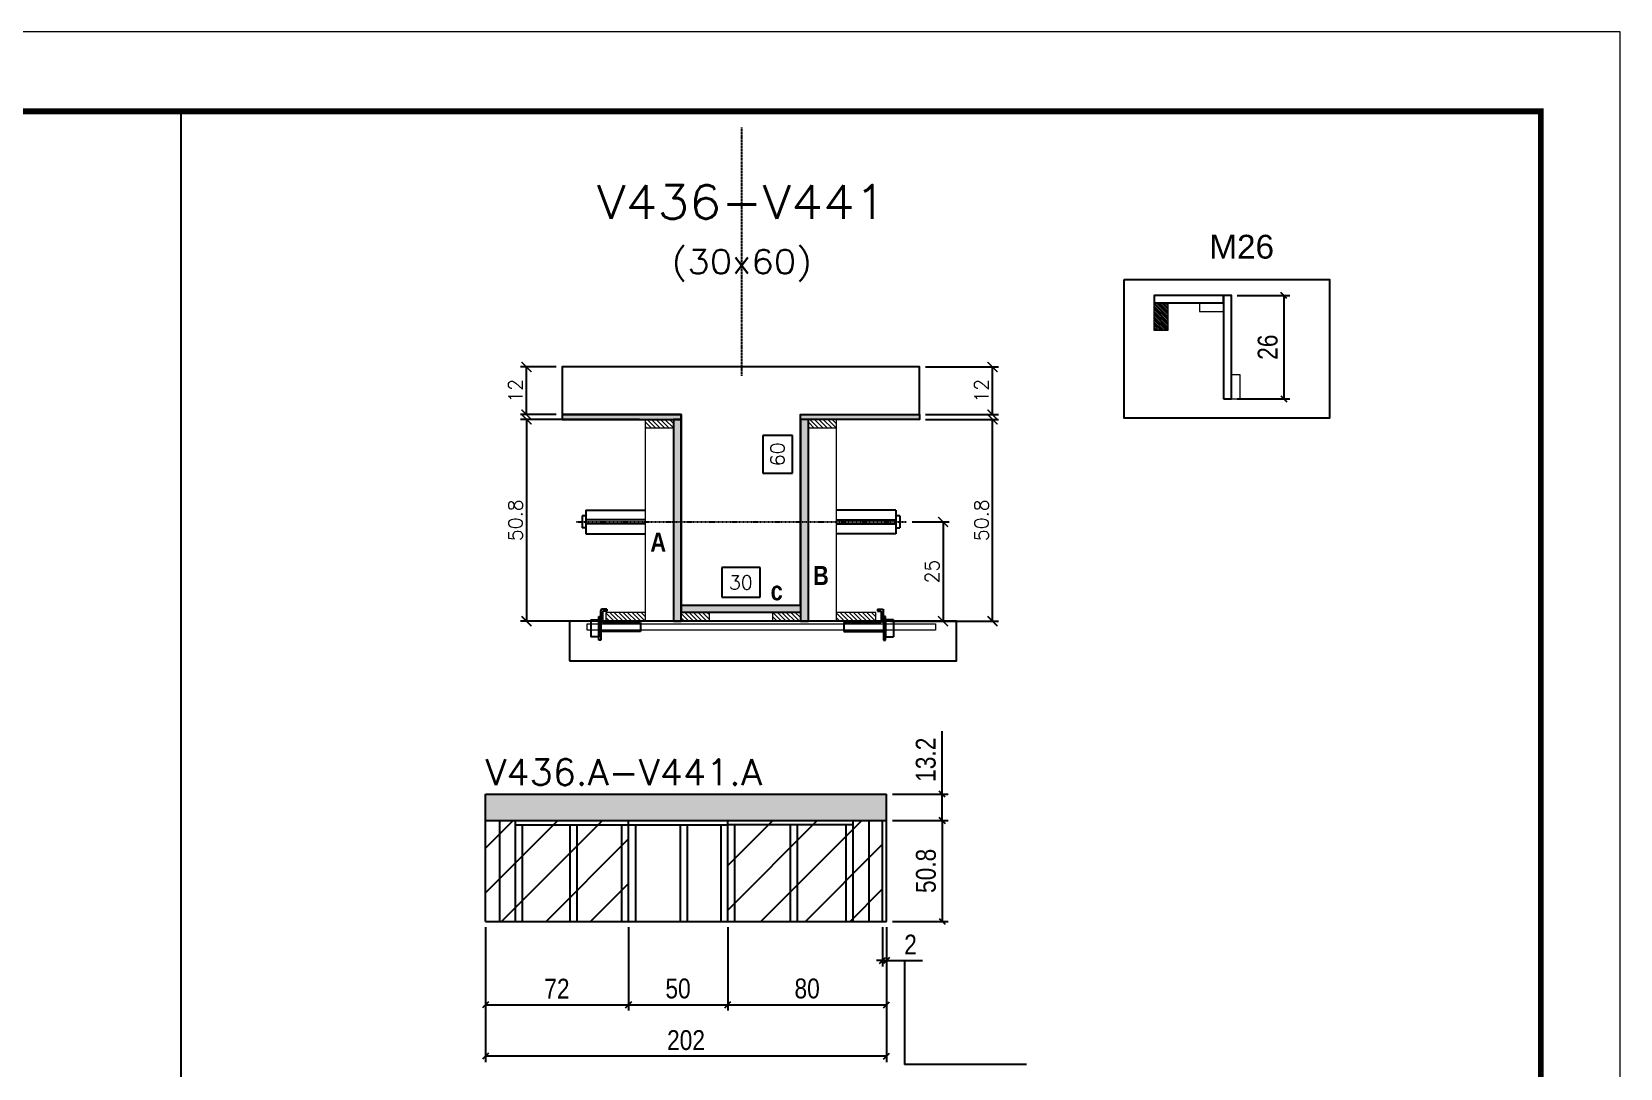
# Model space of a CAD drawing. Extents: x 137137 to 143418, y 10464 to 34486.
# Drawn here: x 137822 to 138622, y 19032 to 19554 of the extents above; entities that cross this region are included whole.
import ezdxf
from ezdxf.enums import TextEntityAlignment as Align

# ---------------------------------------------------------------- set-up
doc = ezdxf.new("R2010")
doc.units = 0
doc.linetypes.add('DASHED', pattern=[0.75, 0.5, -0.25])
doc.linetypes.add('HIDDEN', pattern=[0.375, 0.25, -0.125])
for name, color, linetype in [('5', 5, 'Continuous'), ('barrote', 251, 'Continuous'), ('COTA', 241, 'Continuous'), ('Cota Seção (2x)', 4, 'Continuous'), ('detalhes', 4, 'Continuous'), ('NOMENCLATURA', 7, 'Continuous'), ('Painéis', 200, 'Continuous'), ('presilha', 1, 'Continuous'), ('Reaproveitamento', 251, 'Continuous'), ('SARR_2.2x7', 40, 'Continuous'), ('SARR_3.5x7', 81, 'Continuous'), ('TENSOR', 3, 'Continuous'), ('Texto de Titulo', 7, 'Continuous'), ('Texto Qtd Sarr', 242, 'Continuous')]:
    doc.layers.add(name, color=color, linetype=linetype)
for name, color, linetype, lineweight in [('CONCRETO', 251, 'Continuous', 25), ('Folhas', 255, 'Continuous', 9), ('Hachura', 251, 'Continuous', 9), ('Madeira', 126, 'Continuous', 18), ('Sarr 2.2x7', 40, 'Continuous', 9), ('SARRAFO DE PRESSAO', 251, 'DASHED', 9), ('SCO-___-LAJ', 2, 'Continuous', 0), ('Texto Seção', 7, 'Continuous', 15)]:
    doc.layers.add(name, color=color, linetype=linetype, lineweight=lineweight)
doc.styles.add('COTA TECNICA', font='techl___.ttf', dxfattribs={"height": 10})
doc.styles.add('REGUA-120', font='ROMANS.shx', dxfattribs={"height": 15})
doc.styles.add('Romans', font='romans.shx')
doc.styles.get("Standard").update_dxf_attribs({"font": 'arial.ttf'})
doc.styles.add('TECNICA', font='techb___.ttf', dxfattribs={"height": 10})
doc.dimstyles.new('Cota Seção (2x)', dxfattribs={"dimtxt": 7, "dimasz": 5, "dimexe": 3, "dimexo": 3, "dimgap": 2, "dimtad": 3, "dimdec": 1, "dimlfac": 0.5, "dimzin": 12, "dimdsep": 46, "dimtxsty": 'Romans', "dimblk": 'ARCHTICK', "dimcen": 0, "dimclrd": 4, "dimclre": 4, "dimclrt": 1, "dimadec": 1, "dimazin": 3, "dimtfac": 1, "dimtdec": 1, "dimtmove": 0, "dimatfit": 3, "dimldrblk": 'OBLIQUE', "dimfxl": 1, "dimtolj": 1, "dimtzin": 12, "dimarcsym": 0})
doc.dimstyles.new('Cota Seção interna', dxfattribs={"dimtxt": 7, "dimasz": 6, "dimexe": 0.18, "dimexo": 2, "dimgap": -4, "dimtad": 3, "dimdec": 1, "dimlfac": 0.5, "dimzin": 12, "dimdsep": 46, "dimtxsty": 'Romans', "dimblk": 'ARCHTICK', "dimcen": 0.09, "dimse1": 1, "dimse2": 1, "dimsd1": 1, "dimsd2": 1, "dimclrd": 180, "dimclre": 5, "dimclrt": 1, "dimadec": 0, "dimazin": 3, "dimtfac": 1, "dimtdec": 1, "dimtofl": 0, "dimtmove": 0, "dimatfit": 3, "dimldrblk": 'ARCHTICK', "dimfxl": 1, "dimtolj": 1, "dimtzin": 0, "dimarcsym": 0})
doc.dimstyles.new('PAINEL', dxfattribs={"dimtxt": 10, "dimasz": 3, "dimexe": 3, "dimexo": 3, "dimgap": 3, "dimtad": 1, "dimdec": 1, "dimzin": 12, "dimdsep": 46, "dimtxsty": 'COTA TECNICA', "dimblk1": 'OBLIQUE', "dimblk2": 'OBLIQUE', "dimsah": 1, "dimcen": 0.9, "dimclrd": 4, "dimclre": 4, "dimclrt": 240, "dimadec": 1, "dimazin": 3, "dimtfac": 1, "dimtdec": 1, "dimtmove": 0, "dimatfit": 3, "dimfxl": 1, "dimtolj": 1, "dimtzin": 12, "dimarcsym": 0})

# ---------------------------------------------------------------- blocks, each defined once
blk = doc.blocks.new('9999999999')
at = {"layer": 'Folhas'}
blk.add_lwpolyline([(98138.98, 34190.21), (99623.98, 34190.21), (99623.98, 35240.21), (98138.98, 35240.21)], close=True, dxfattribs=at)
at = {"layer": 'Folhas', "color": 30, "const_width": 3}
blk.add_lwpolyline([(98213.98, 34230.21), (99583.98, 34230.21), (99583.98, 35200.21), (98213.98, 35200.21)], close=True, dxfattribs=at)
blk = doc.blocks.new('_ArchTick')
at = {"color": 0, "linetype": 'ByBlock', "const_width": 0.15}
blk.add_lwpolyline([(-0.5, -0.5), (0.5, 0.5)], dxfattribs=at)
blk = doc.blocks.new('*D1629')
at = {"layer": 'COTA', "color": 4, "lineweight": -2, "transparency": 16777216}
for p, q in [((138272.38, 19359.1), (138309.1, 19359.1)), ((138306.1, 19257.5), (138306.1, 19359.1)), ((138254.78, 19257.5), (138309.1, 19257.5))]:
    blk.add_line(p, q, dxfattribs=at)
at = {"layer": 'Defpoints', "color": 0, "transparency": 16777216}
for p in [(138269.38, 19359.1), (138306.1, 19359.1), (138251.78, 19257.5)]:
    blk.add_point(p, dxfattribs=at)
at = {"layer": 'COTA', "color": 4, "lineweight": -2, "transparency": 16777216, "xscale": 5, "yscale": 5, "zscale": 5}
for p, rotation in [((138306.1, 19359.1), 90), ((138306.1, 19257.5), 270)]:
    blk.add_blockref('_ArchTick', p, dxfattribs=dict(at, rotation=rotation))
at = {"layer": 'COTA', "color": 1, "transparency": 16777216, "insert": (138300.6, 19308.3), "char_height": 7, "attachment_point": 5, "rotation": 90, "style": 'Romans'}
blk.add_mtext('\\A1;50.8', dxfattribs=at)
blk = doc.blocks.new('_Oblique')
at = {"color": 0, "linetype": 'ByBlock', "lineweight": -2}
blk.add_line((-0.5, -0.5), (0.5, 0.5), dxfattribs=at)
blk = doc.blocks.new('*D1630')
at = {"layer": 'COTA', "color": 4, "lineweight": -2, "transparency": 16777216}
for p, q in [((138272.38, 19385.5), (138309.1, 19385.5)), ((138306.1, 19361.5), (138306.1, 19385.5)), ((138272.38, 19361.5), (138309.1, 19361.5))]:
    blk.add_line(p, q, dxfattribs=at)
at = {"layer": 'Defpoints', "color": 0, "transparency": 16777216}
for p in [(138269.38, 19385.5), (138306.1, 19385.5), (138269.38, 19361.5)]:
    blk.add_point(p, dxfattribs=at)
at = {"layer": 'COTA', "color": 4, "lineweight": -2, "transparency": 16777216, "xscale": 5, "yscale": 5, "zscale": 5}
for p, rotation in [((138306.1, 19385.5), 90), ((138306.1, 19361.5), 270)]:
    blk.add_blockref('_ArchTick', p, dxfattribs=dict(at, rotation=rotation))
at = {"layer": 'COTA', "color": 1, "transparency": 16777216, "insert": (138300.6, 19373.5), "char_height": 7, "attachment_point": 5, "rotation": 90, "style": 'Romans'}
blk.add_mtext('\\A1;12', dxfattribs=at)
blk = doc.blocks.new('*D1631')
at = {"layer": 'Cota Seção (2x)', "color": 180, "lineweight": -2, "transparency": 16777216}
for p, q in [((138205.38, 19351), (138190.38, 19351)), ((138190.38, 19351), (138190.38, 19332)), ((138205.38, 19332), (138205.38, 19351)), ((138190.38, 19332), (138205.38, 19332))]:
    blk.add_line(p, q, dxfattribs=at)
at = {"layer": 'Defpoints', "color": 0, "transparency": 16777216}
for p in [(138209.38, 19385.5), (138209.38, 19385.5), (138209.38, 19265.5)]:
    blk.add_point(p, dxfattribs=at)
at = {"layer": 'Cota Seção (2x)', "color": 1, "transparency": 16777216, "insert": (138197.88, 19341.5), "char_height": 7, "attachment_point": 5, "rotation": 90, "style": 'Romans'}
blk.add_mtext('\\A1;60', dxfattribs=at)
blk = doc.blocks.new('PRESILHA METÁLICA 1')
at = {"layer": 'presilha'}
for p, q in [((0, 13), (6, 13)), ((0, 13), (0, 0)), ((6, 15.5), (7.5, 15.5)), ((6, -2.5), (6, 15.5)), ((6, 13), (6, 0)), ((7.5, 10.6), (7.5, 19.9)), ((7.5, 15.5), (7.5, -2.5)), ((12, 21), (8.6, 21)), ((9, 11.6), (9, 18.9)), ((12, 19.5), (9.6, 19.5)), ((12, 21), (12, 19.5)), ((6, 0), (0, 0)), ((37.5, 4.1), (7.5, 4.1)), ((37.5, 11), (9.6, 11)), ((37.5, 11), (37.5, 4.1)), ((7.5, -2.5), (6, -2.5))]:
    blk.add_line(p, q, dxfattribs=at)
for centre, radius, start, end in [((8.6, 19.9), 1.14, 90, 180), ((9.6, 18.9), 0.57, 90, 180), ((9.6, 11.6), 0.57, 180, 270)]:
    blk.add_arc(centre, radius, start, end, dxfattribs=at)
blk = doc.blocks.new('*D1632')
at = {"layer": 'Cota Seção (2x)', "color": 180, "lineweight": -2, "transparency": 16777216}
for p, q in [((138189.05, 19284.5), (138169.72, 19284.5)), ((138169.72, 19284.5), (138169.72, 19269.5)), ((138189.05, 19269.5), (138189.05, 19284.5)), ((138169.72, 19269.5), (138189.05, 19269.5))]:
    blk.add_line(p, q, dxfattribs=at)
at = {"layer": 'Defpoints', "color": 0, "transparency": 16777216}
for p in [(138209.38, 19265.5), (138149.39, 19257.5), (138209.38, 19257.5)]:
    blk.add_point(p, dxfattribs=at)
at = {"layer": 'Cota Seção (2x)', "color": 1, "transparency": 16777216, "insert": (138179.38, 19277), "char_height": 7, "attachment_point": 5, "style": 'Romans'}
blk.add_mtext('\\A1;30', dxfattribs=at)
blk = doc.blocks.new('*D1633')
at = {"layer": 'COTA', "color": 4, "lineweight": -2, "transparency": 16777216}
for p, q in [((138128.38, 19359.1), (138068.41, 19359.1)), ((138071.41, 19359.1), (138071.41, 19257.5)), ((138128.38, 19257.5), (138068.41, 19257.5))]:
    blk.add_line(p, q, dxfattribs=at)
at = {"layer": 'Defpoints', "color": 0, "transparency": 16777216}
for p in [(138131.38, 19359.1), (138071.41, 19257.5), (138131.38, 19257.5)]:
    blk.add_point(p, dxfattribs=at)
at = {"layer": 'COTA', "color": 4, "lineweight": -2, "transparency": 16777216, "xscale": 5, "yscale": 5, "zscale": 5}
for p, rotation in [((138071.41, 19359.1), 90), ((138071.41, 19257.5), 270)]:
    blk.add_blockref('_ArchTick', p, dxfattribs=dict(at, rotation=rotation))
at = {"layer": 'COTA', "color": 1, "transparency": 16777216, "insert": (138065.91, 19308.3), "char_height": 7, "attachment_point": 5, "rotation": 90, "style": 'Romans'}
blk.add_mtext('\\A1;50.8', dxfattribs=at)
blk = doc.blocks.new('*D1634')
at = {"layer": 'COTA', "color": 4, "lineweight": -2, "transparency": 16777216}
for p, q in [((138265.69, 19307.47), (138284.24, 19307.47)), ((138281.24, 19307.47), (138281.24, 19257.5)), ((138265.69, 19257.5), (138284.24, 19257.5))]:
    blk.add_line(p, q, dxfattribs=at)
at = {"layer": 'Defpoints', "color": 0, "transparency": 16777216}
for p in [(138262.69, 19307.47), (138262.69, 19257.5), (138281.24, 19257.5)]:
    blk.add_point(p, dxfattribs=at)
at = {"layer": 'COTA', "color": 4, "lineweight": -2, "transparency": 16777216, "xscale": 5, "yscale": 5, "zscale": 5}
for p, rotation in [((138281.24, 19307.47), 90), ((138281.24, 19257.5), 270)]:
    blk.add_blockref('_ArchTick', p, dxfattribs=dict(at, rotation=rotation))
at = {"layer": 'COTA', "color": 1, "transparency": 16777216, "insert": (138275.74, 19282.49), "char_height": 7, "attachment_point": 5, "rotation": 90, "style": 'Romans'}
blk.add_mtext('\\A1;25', dxfattribs=at)
blk = doc.blocks.new('titulo1')
at = {"layer": 'Defpoints', "color": 252, "linetype": 'HIDDEN', "ltscale": 2}
blk.add_line((0, 0), (0, 125), dxfattribs=at)
at = {"layer": 'Defpoints', "style": 'Romans', "oblique": 15}
blk.add_attdef('FOLHA', text='', height=10, dxfattribs=at).set_placement((0, 15.58), align=Align.MIDDLE_CENTER)
at = {"layer": 'Texto Qtd Sarr', "color": 3, "style": 'Romans', "oblique": 15}
for tag, height, p in [('TITULO', 17, (0, 71.45)), ('SEÇÃO', 12, (0, 41.55))]:
    blk.add_attdef(tag, text='', height=height, dxfattribs=at).set_placement(p, align=Align.MIDDLE_CENTER)
blk = doc.blocks.new('*D1869')
at = {"layer": 'COTA', "color": 4, "lineweight": -2, "transparency": 16777216}
for p, q in [((138086.39, 19385.5), (138068.41, 19385.5)), ((138071.41, 19361.5), (138071.41, 19385.5)), ((138086.39, 19361.5), (138068.41, 19361.5))]:
    blk.add_line(p, q, dxfattribs=at)
at = {"layer": 'Defpoints', "color": 0, "transparency": 16777216}
for p in [(138071.41, 19385.5), (138089.39, 19385.5), (138089.39, 19361.5)]:
    blk.add_point(p, dxfattribs=at)
at = {"layer": 'COTA', "color": 4, "lineweight": -2, "transparency": 16777216, "xscale": 5, "yscale": 5, "zscale": 5}
for p, rotation in [((138071.41, 19385.5), 90), ((138071.41, 19361.5), 270)]:
    blk.add_blockref('_ArchTick', p, dxfattribs=dict(at, rotation=rotation))
at = {"layer": 'COTA', "color": 1, "transparency": 16777216, "insert": (138065.91, 19373.5), "char_height": 7, "attachment_point": 5, "rotation": 90, "style": 'Romans'}
blk.add_mtext('\\A1;12', dxfattribs=at)
blk = doc.blocks.new('*D1870')
at = {"layer": 'Defpoints', "color": 0, "linetype": 'ByBlock', "transparency": 16777216}
for p in [(138426.43, 19421.46), (138426.43, 19369.46), (138452.88, 19369.46)]:
    blk.add_point(p, dxfattribs=at)
at = {"layer": 'Sarr 2.2x7', "color": 4, "linetype": 'ByBlock', "lineweight": -2, "transparency": 16777216}
for p, q in [((138429.43, 19421.46), (138455.88, 19421.46)), ((138452.88, 19421.46), (138452.88, 19369.46)), ((138429.43, 19369.46), (138455.88, 19369.46))]:
    blk.add_line(p, q, dxfattribs=at)
at = {"layer": 'Sarr 2.2x7', "color": 4, "linetype": 'ByBlock', "lineweight": -2, "transparency": 16777216, "xscale": 3, "yscale": 3, "zscale": 3}
for p, rotation in [((138452.88, 19421.46), 90), ((138452.88, 19369.46), 270)]:
    blk.add_blockref('_Oblique', p, dxfattribs=dict(at, rotation=rotation))
at = {"layer": 'Sarr 2.2x7', "color": 240, "linetype": 'ByBlock', "transparency": 16777216, "insert": (138444.77, 19395.46), "char_height": 10, "attachment_point": 5, "rotation": 90, "style": 'COTA TECNICA'}
blk.add_mtext('\\A1;26', dxfattribs=at)
blk = doc.blocks.new('*D1871')
at = {"layer": 'COTA', "color": 4, "lineweight": -2, "ltscale": 25, "transparency": 16777216}
for p, q in [((138050.74, 19103.33), (138050.74, 19035.37)), ((138252.78, 19103.33), (138252.78, 19035.37)), ((138252.78, 19038.37), (138050.74, 19038.37))]:
    blk.add_line(p, q, dxfattribs=at)
at = {"layer": 'Defpoints', "color": 0, "ltscale": 25, "transparency": 16777216}
for p in [(138050.74, 19106.33), (138252.78, 19106.33), (138050.74, 19038.37)]:
    blk.add_point(p, dxfattribs=at)
at = {"layer": 'COTA', "color": 4, "lineweight": -2, "ltscale": 25, "transparency": 16777216, "xscale": 3, "yscale": 3, "zscale": 3, "rotation": 180}
blk.add_blockref('_Oblique', (138050.74, 19038.37), dxfattribs=at)
at = {"layer": 'COTA', "color": 4, "lineweight": -2, "ltscale": 25, "transparency": 16777216, "xscale": 3, "yscale": 3, "zscale": 3}
blk.add_blockref('_Oblique', (138252.78, 19038.37), dxfattribs=at)
at = {"layer": 'COTA', "color": 240, "ltscale": 25, "transparency": 16777216, "insert": (138151.76, 19046.47), "char_height": 10, "attachment_point": 5, "style": 'COTA TECNICA'}
blk.add_mtext('\\A1;202', dxfattribs=at)
blk = doc.blocks.new('*D1872')
at = {"layer": 'COTA', "color": 4, "lineweight": -2, "ltscale": 25, "transparency": 16777216}
for p, q in [((138050.74, 19103.33), (138050.74, 19061.36)), ((138122.74, 19103.33), (138122.74, 19061.36)), ((138050.74, 19064.36), (138122.74, 19064.36))]:
    blk.add_line(p, q, dxfattribs=at)
at = {"layer": 'Defpoints', "color": 0, "ltscale": 25, "transparency": 16777216}
for p in [(138050.74, 19106.33), (138122.74, 19106.33), (138122.74, 19064.36)]:
    blk.add_point(p, dxfattribs=at)
at = {"layer": 'COTA', "color": 4, "lineweight": -2, "ltscale": 25, "transparency": 16777216, "xscale": 3, "yscale": 3, "zscale": 3, "rotation": 180}
blk.add_blockref('_Oblique', (138050.74, 19064.36), dxfattribs=at)
at = {"layer": 'COTA', "color": 4, "lineweight": -2, "ltscale": 25, "transparency": 16777216, "xscale": 3, "yscale": 3, "zscale": 3}
blk.add_blockref('_Oblique', (138122.74, 19064.36), dxfattribs=at)
at = {"layer": 'COTA', "color": 240, "ltscale": 25, "transparency": 16777216, "insert": (138086.74, 19072.43), "char_height": 10, "attachment_point": 5, "style": 'COTA TECNICA'}
blk.add_mtext('\\A1;72', dxfattribs=at)
blk = doc.blocks.new('*D1635')
at = {"layer": 'COTA', "color": 4, "lineweight": -2, "ltscale": 25, "transparency": 16777216}
for p, q in [((138172.74, 19103.33), (138172.74, 19061.36)), ((138252.78, 19103.33), (138252.78, 19061.36)), ((138172.74, 19064.36), (138252.78, 19064.36))]:
    blk.add_line(p, q, dxfattribs=at)
at = {"layer": 'Defpoints', "color": 0, "ltscale": 25, "transparency": 16777216}
for p in [(138172.74, 19106.33), (138252.78, 19106.33), (138252.78, 19064.36)]:
    blk.add_point(p, dxfattribs=at)
at = {"layer": 'COTA', "color": 4, "lineweight": -2, "ltscale": 25, "transparency": 16777216, "xscale": 3, "yscale": 3, "zscale": 3, "rotation": 180}
blk.add_blockref('_Oblique', (138172.74, 19064.36), dxfattribs=at)
at = {"layer": 'COTA', "color": 4, "lineweight": -2, "ltscale": 25, "transparency": 16777216, "xscale": 3, "yscale": 3, "zscale": 3}
blk.add_blockref('_Oblique', (138252.78, 19064.36), dxfattribs=at)
at = {"layer": 'COTA', "color": 240, "ltscale": 25, "transparency": 16777216, "insert": (138212.76, 19072.48), "char_height": 10, "attachment_point": 5, "style": 'COTA TECNICA'}
blk.add_mtext('\\A1;80', dxfattribs=at)
blk = doc.blocks.new('*D1873')
at = {"layer": 'COTA', "color": 4, "lineweight": -2, "ltscale": 25, "transparency": 16777216}
for p, q in [((138255.78, 19157.13), (138283.77, 19157.13)), ((138280.77, 19157.13), (138280.77, 19106.33)), ((138255.78, 19106.33), (138283.77, 19106.33))]:
    blk.add_line(p, q, dxfattribs=at)
at = {"layer": 'Defpoints', "color": 0, "ltscale": 25, "transparency": 16777216}
for p in [(138252.78, 19157.13), (138252.78, 19106.33), (138280.77, 19106.33)]:
    blk.add_point(p, dxfattribs=at)
at = {"layer": 'COTA', "color": 4, "lineweight": -2, "ltscale": 25, "transparency": 16777216, "xscale": 3, "yscale": 3, "zscale": 3}
for p, rotation in [((138280.77, 19157.13), 90), ((138280.77, 19106.33), 270)]:
    blk.add_blockref('_Oblique', p, dxfattribs=dict(at, rotation=rotation))
at = {"layer": 'COTA', "color": 240, "ltscale": 25, "transparency": 16777216, "insert": (138272.64, 19131.73), "char_height": 10, "attachment_point": 5, "rotation": 90, "style": 'COTA TECNICA'}
blk.add_mtext('\\A1;50.8', dxfattribs=at)
blk = doc.blocks.new('*D1874')
at = {"layer": 'COTA', "color": 4, "lineweight": -2, "ltscale": 25, "transparency": 16777216}
for p, q in [((138280.77, 19170.33), (138280.77, 19202.06)), ((138255.78, 19170.33), (138283.77, 19170.33)), ((138280.77, 19157.13), (138280.77, 19170.33)), ((138255.78, 19157.13), (138283.77, 19157.13))]:
    blk.add_line(p, q, dxfattribs=at)
at = {"layer": 'Defpoints', "color": 0, "ltscale": 25, "transparency": 16777216}
for p in [(138252.78, 19170.33), (138280.77, 19170.33), (138252.78, 19157.13)]:
    blk.add_point(p, dxfattribs=at)
at = {"layer": 'COTA', "color": 4, "lineweight": -2, "ltscale": 25, "transparency": 16777216, "xscale": 3, "yscale": 3, "zscale": 3}
for p, rotation in [((138280.77, 19170.33), 90), ((138280.77, 19157.13), 270)]:
    blk.add_blockref('_Oblique', p, dxfattribs=dict(at, rotation=rotation))
at = {"layer": 'COTA', "color": 240, "ltscale": 25, "transparency": 16777216, "insert": (138272.55, 19187.7), "char_height": 10, "attachment_point": 5, "rotation": 90, "style": 'COTA TECNICA'}
blk.add_mtext('\\A1;13.2', dxfattribs=at)
blk = doc.blocks.new('*D1875')
at = {"layer": 'COTA', "color": 4, "lineweight": -2, "ltscale": 25, "transparency": 16777216}
for p, q in [((138250.78, 19103.33), (138250.78, 19083.64)), ((138252.78, 19103.33), (138252.78, 19083.64)), ((138250.78, 19086.64), (138247.78, 19086.64)), ((138250.78, 19086.64), (138252.78, 19086.64)), ((138252.78, 19086.64), (138270.89, 19086.64))]:
    blk.add_line(p, q, dxfattribs=at)
at = {"layer": 'Defpoints', "color": 0, "ltscale": 25, "transparency": 16777216}
for p in [(138250.78, 19106.33), (138252.78, 19106.33), (138252.78, 19086.64)]:
    blk.add_point(p, dxfattribs=at)
at = {"layer": 'COTA', "color": 4, "lineweight": -2, "ltscale": 25, "transparency": 16777216, "xscale": 3, "yscale": 3, "zscale": 3}
blk.add_blockref('_Oblique', (138250.78, 19086.64), dxfattribs=at)
at = {"layer": 'COTA', "color": 4, "lineweight": -2, "ltscale": 25, "transparency": 16777216, "xscale": 3, "yscale": 3, "zscale": 3, "rotation": 180}
blk.add_blockref('_Oblique', (138252.78, 19086.64), dxfattribs=at)
at = {"layer": 'COTA', "color": 240, "ltscale": 25, "transparency": 16777216, "insert": (138264.83, 19094.64), "char_height": 10, "attachment_point": 5, "style": 'COTA TECNICA'}
blk.add_mtext('\\A1;2', dxfattribs=at)
blk = doc.blocks.new('*D1897')
at = {"layer": 'COTA', "color": 4, "lineweight": -2, "ltscale": 25, "transparency": 16777216}
for p, q in [((138122.74, 19103.33), (138122.74, 19061.36)), ((138172.74, 19103.33), (138172.74, 19061.36)), ((138122.74, 19064.36), (138172.74, 19064.36))]:
    blk.add_line(p, q, dxfattribs=at)
at = {"layer": 'Defpoints', "color": 0, "ltscale": 25, "transparency": 16777216}
for p in [(138122.74, 19106.33), (138172.74, 19106.33), (138172.74, 19064.36)]:
    blk.add_point(p, dxfattribs=at)
at = {"layer": 'COTA', "color": 4, "lineweight": -2, "ltscale": 25, "transparency": 16777216, "xscale": 3, "yscale": 3, "zscale": 3, "rotation": 180}
blk.add_blockref('_Oblique', (138122.74, 19064.36), dxfattribs=at)
at = {"layer": 'COTA', "color": 4, "lineweight": -2, "ltscale": 25, "transparency": 16777216, "xscale": 3, "yscale": 3, "zscale": 3}
blk.add_blockref('_Oblique', (138172.74, 19064.36), dxfattribs=at)
at = {"layer": 'COTA', "color": 240, "ltscale": 25, "transparency": 16777216, "insert": (138147.74, 19072.47), "char_height": 10, "attachment_point": 5, "style": 'COTA TECNICA'}
blk.add_mtext('\\A1;50', dxfattribs=at)

msp = doc.modelspace()

# ---------------------------------------------------------------- hatches: boundary and pattern name
at = {"layer": 'COTA', "linetype": 'ByBlock'}
h = msp.add_hatch(dxfattribs=at)
h.set_pattern_fill('AR-CONC', color=256, scale=0.03)
h.set_pattern_definition([(50, (-1320.7545, -14022.2937), (5.46554007, -0.47817257), [0.5715, -6.2865]), (355, (-1320.7545, -14022.294), (-1.05730264, 5.73170536), [0.4572, -5.02921753]), (100.4514447, (-1320.299, -14022.3336), (4.40823741, 5.25353256), [0.48570026, -5.34270734]), (46.1842, (-1320.7545, -14020.77), (8.13237123, -1.26126984), [0.85725, -9.42975]), (96.6355576, (-1320.077, -14020.875), (7.122124, 7.42278374), [0.7285507, -8.01406824]), (351.184151, (-1320.7545, -14020.77), (7.122124, 7.42278374), [0.685799, -7.54379196]), (21, (-1319.9925, -14021.1507), (4.54843174, -3.06795595), [0.5715, -6.2865]), (326, (-1319.9925, -14021.151), (1.85406085, 5.52563898), [0.4572, -5.0292]), (71.451445, (-1319.6135, -14021.4064), (6.40249258, 2.45768307), [0.48570026, -5.34269813]), (37.5, (-1320.7545, -14022.2937), (0.092658098, 2.536651166), [0, -4.96824, 0, -5.1054, 0, -5.04825]), (7.5, (-1320.7545, -14022.2937), (2.004589875, 3.005417245), [0, -2.91084, 0, -4.85394, 0, -1.92405]), (327.5, (-1322.4538, -14022.2937), (4.067717855, -0.17186232), [0, -1.905, 0, -5.9436, 0, -7.8867]), (317.5, (-1323.2158, -14022.2937), (4.44387544, 0.76279473), [0, -2.4765, 0, -3.94716, 0, -5.6007])])
h.paths.add_polyline_path([(138252.78, 19157.13), (138252.78, 19170.33), (138050.74, 19170.33), (138050.74, 19157.13)])
at = {"layer": 'Hachura'}
h = msp.add_hatch(color=256, dxfattribs=at)
h.dxf.hatch_style = 1
h.paths.add_polyline_path([(138149.39, 19359.1), (138149.39, 19361.5), (138089.39, 19361.5), (138089.39, 19359.1)])
h = msp.add_hatch(color=256, dxfattribs=at)
h.dxf.hatch_style = 1
h.paths.add_polyline_path([(138209.38, 19359.1), (138209.38, 19361.5), (138269.38, 19361.5), (138269.38, 19359.1)])
h = msp.add_hatch(dxfattribs=at)
h.set_pattern_fill('ANSI31', color=256, scale=0.5, angle=270, style=0)
h.set_pattern_definition([(315, (161037.2032, 11051.4572), (1.12253202, 1.12253202), [])])
h.paths.add_polyline_path([(138131.38, 19354.7), (138131.38, 19359.1), (138145.38, 19359.1), (138145.38, 19354.7)])
h = msp.add_hatch(color=256, dxfattribs=at)
h.dxf.hatch_style = 1
h.paths.add_polyline_path([(138149.38, 19359.1), (138145.38, 19359.1), (138145.38, 19257.5), (138149.38, 19257.5)])
h = msp.add_hatch(color=256, dxfattribs=at)
h.dxf.hatch_style = 1
h.paths.add_polyline_path([(138213.38, 19359.1), (138209.38, 19359.1), (138209.38, 19257.5), (138213.38, 19257.5)])
h = msp.add_hatch(dxfattribs=at)
h.set_pattern_fill('ANSI31', color=256, scale=0.5, angle=270, style=0)
h.set_pattern_definition([(315, (161119.2032, 11051.4572), (1.12253202, 1.12253202), [])])
h.paths.add_polyline_path([(138213.38, 19354.7), (138213.38, 19359.1), (138227.38, 19359.1), (138227.38, 19354.7)])
h = msp.add_hatch(color=256, dxfattribs=at)
h.dxf.hatch_style = 1
h.paths.add_polyline_path([(138149.39, 19261.9), (138149.39, 19265.5), (138209.38, 19265.5), (138209.38, 19261.9)])
h = msp.add_hatch(dxfattribs=at)
h.set_pattern_fill('ANSI31', color=256, scale=0.5, angle=270, style=0)
h.set_pattern_definition([(315, (161003.2032, 11027.8572), (1.12253202, 1.12253202), [])])
h.paths.add_polyline_path([(138131.38, 19257.5), (138131.38, 19261.9), (138111.38, 19261.9), (138111.38, 19257.5)])
h = msp.add_hatch(dxfattribs=at)
h.set_pattern_fill('ANSI31', color=256, scale=0.5, angle=270, style=0)
h.set_pattern_definition([(315, (161106.0053, 11027.8572), (1.12253202, 1.12253202), [])])
h.paths.add_polyline_path([(138149.39, 19257.5), (138149.39, 19261.9), (138163.39, 19261.9), (138163.39, 19257.5)])
h = msp.add_hatch(dxfattribs=at)
h.set_pattern_fill('ANSI31', color=256, scale=0.5, angle=270, style=0)
h.set_pattern_definition([(315, (161128.0032, 11027.8572), (1.12253202, 1.12253202), [])])
h.paths.add_polyline_path([(138209.38, 19257.5), (138209.38, 19261.9), (138195.38, 19261.9), (138195.38, 19257.5)])
h = msp.add_hatch(dxfattribs=at)
h.set_pattern_fill('ANSI31', color=256, scale=0.5, angle=270, style=0)
h.set_pattern_definition([(315, (161119.2032, 11027.8572), (1.12253202, 1.12253202), [])])
h.paths.add_polyline_path([(138247.38, 19257.5), (138247.38, 19261.9), (138227.38, 19261.9), (138227.38, 19257.5)])
at = {"layer": 'Madeira'}
h = msp.add_hatch(dxfattribs=at)
h.set_pattern_fill('ANSI31', color=256, scale=0.2, angle=270, style=0)
h.set_pattern_definition([(315, (155023.4105, 6069.7238), (0.449012806, 0.449012806), [])])
h.paths.add_polyline_path([(138387.47, 19403.85), (138394.47, 19403.85), (138394.47, 19417.85), (138387.47, 19417.85)])
at = {"layer": 'Reaproveitamento', "ltscale": 25}
h = msp.add_hatch(dxfattribs=at)
h.set_pattern_fill('ANSI31', color=256, scale=5)
h.set_pattern_definition([(45, (-1585, -4e-12), (-11.2253202, 11.2253202), [])])
h.paths.add_polyline_path([(138050.74, 19157.13), (138050.74, 19106.33), (138122.74, 19106.33), (138122.74, 19157.13)])
h = msp.add_hatch(dxfattribs=at)
h.set_pattern_fill('ANSI31', color=256, scale=5)
h.set_pattern_definition([(45, (-1589, -4e-12), (-11.2253202, 11.2253202), [])])
h.paths.add_polyline_path([(138250.78, 19106.33), (138250.78, 19157.13), (138172.74, 19157.13), (138172.74, 19106.33)])

# ---------------------------------------------------------------- linework, layer by layer
at = {"ltscale": 3}
for p, q in [((138101.38, 19313.47), (138101.38, 19301.47)), ((138101.38, 19313.47), (138131.38, 19313.47)), ((138257.38, 19313.47), (138227.38, 19313.47)), ((138257.38, 19313.47), (138257.38, 19301.47)), ((138099.38, 19310.47), (138099.38, 19304.47)), ((138101.38, 19310.47), (138099.38, 19310.47)), ((138131.38, 19308.47), (138101.38, 19308.47)), ((138131.38, 19306.47), (138101.38, 19306.47)), ((138227.38, 19308.47), (138257.38, 19308.47)), ((138227.38, 19306.47), (138257.38, 19306.47)), ((138259.38, 19310.47), (138257.38, 19310.47)), ((138259.38, 19310.47), (138259.38, 19304.47)), ((138101.38, 19304.47), (138099.38, 19304.47)), ((138101.38, 19301.47), (138131.38, 19301.47)), ((138257.38, 19301.47), (138227.38, 19301.47)), ((138257.38, 19304.47), (138259.38, 19304.47))]:
    msp.add_line(p, q, dxfattribs=at)
at = {"linetype": 'ByBlock'}
msp.add_lwpolyline([(138372.48, 19429.61), (138475.92, 19429.61), (138475.92, 19359.79), (138372.48, 19359.79)], close=True, dxfattribs=at)
at = {"layer": 'barrote'}
msp.add_lwpolyline([(138093.02, 19237.5), (138287.99, 19237.5), (138287.99, 19257.5), (138093.02, 19257.5)], close=True, dxfattribs=at)
at = {"layer": 'CONCRETO'}
msp.add_lwpolyline([(138149.38, 19361.5), (138149.38, 19261.9), (138149.39, 19261.9), (138149.39, 19265.5), (138209.38, 19265.5), (138209.38, 19361.5), (138269.38, 19361.5), (138269.38, 19385.5), (138209.38, 19385.5), (138209.38, 19385.5), (138149.38, 19385.5), (138089.39, 19385.5), (138089.39, 19361.5)], close=True, dxfattribs=at)
at = {"layer": 'COTA', "linetype": 'ByBlock'}
for p, q in [((137897.29, 19514.3), (137897.29, 18743.54)), ((138050.74, 19170.33), (138252.78, 19170.33)), ((138050.74, 19157.13), (138050.74, 19170.33)), ((138252.78, 19157.13), (138252.78, 19170.33))]:
    msp.add_line(p, q, dxfattribs=at)
at = {"layer": 'Madeira'}
for points in [[(138387.47, 19417.85), (138394.47, 19417.85), (138394.47, 19403.85), (138387.47, 19403.85)], [(138131.38, 19354.7), (138131.38, 19359.1), (138145.38, 19359.1), (138145.38, 19354.7)], [(138131.38, 19359.1), (138145.38, 19359.1), (138145.38, 19257.5), (138131.38, 19257.5)], [(138213.38, 19354.7), (138213.38, 19359.1), (138227.38, 19359.1), (138227.38, 19354.7)], [(138213.38, 19359.1), (138227.38, 19359.1), (138227.38, 19257.5), (138213.38, 19257.5)], [(138131.38, 19257.5), (138131.38, 19261.9), (138111.38, 19261.9), (138111.38, 19257.5)], [(138149.39, 19257.5), (138149.39, 19261.9), (138163.39, 19261.9), (138163.39, 19257.5)], [(138209.38, 19257.5), (138209.38, 19261.9), (138195.38, 19261.9), (138195.38, 19257.5)], [(138247.38, 19257.5), (138247.38, 19261.9), (138227.38, 19261.9), (138227.38, 19257.5)]]:
    msp.add_lwpolyline(points, close=True, dxfattribs=at)
at = {"layer": 'NOMENCLATURA', "linetype": 'Continuous'}
for p in [(138261.83, 19086.64), (138323.32, 19034.24)]:
    msp.add_line(p, (138261.83, 19034.24), dxfattribs=at)
at = {"layer": 'Painéis'}
for p, q in [((138050.74, 19157.13), (138252.78, 19157.13)), ((138050.74, 19106.33), (138252.78, 19106.33))]:
    msp.add_line(p, q, dxfattribs=at)
at = {"layer": 'Painéis', "ltscale": 25}
for p, q in [((138050.74, 19106.33), (138050.74, 19157.13)), ((138122.74, 19106.33), (138122.74, 19157.13)), ((138172.74, 19106.33), (138172.74, 19157.13)), ((138250.78, 19106.33), (138250.78, 19157.13)), ((138252.78, 19106.33), (138252.78, 19157.13))]:
    msp.add_line(p, q, dxfattribs=at)
at = {"layer": 'Painéis', "linetype": 'ByBlock'}
msp.add_lwpolyline([(138422.43, 19421.46), (138387.49, 19421.46), (138387.49, 19417.86), (138422.43, 19417.86), (138422.43, 19421.46)], dxfattribs=at)
at = {"layer": 'Painéis'}
for points in [[(138422.43, 19369.46), (138426.43, 19369.46), (138426.43, 19421.46), (138422.43, 19421.46)], [(138149.39, 19359.1), (138149.39, 19361.5), (138089.39, 19361.5), (138089.39, 19359.1)], [(138209.38, 19359.1), (138209.38, 19361.5), (138269.38, 19361.5), (138269.38, 19359.1)], [(138149.38, 19359.1), (138145.38, 19359.1), (138145.38, 19257.5), (138149.38, 19257.5)], [(138213.38, 19359.1), (138209.38, 19359.1), (138209.38, 19257.5), (138213.38, 19257.5)], [(138149.39, 19261.9), (138149.39, 19265.5), (138209.38, 19265.5), (138209.38, 19261.9)]]:
    msp.add_lwpolyline(points, close=True, dxfattribs=at)
at = {"layer": 'Sarr 2.2x7', "linetype": 'ByBlock'}
for points in [[(138422.43, 19417.86), (138410.43, 19417.86), (138410.43, 19413.46), (138422.43, 19413.46), (138422.43, 19417.86)], [(138430.83, 19369.46), (138430.83, 19381.46), (138426.43, 19381.46), (138426.43, 19369.46), (138430.83, 19369.46)]]:
    msp.add_lwpolyline(points, dxfattribs=at)
at = {"layer": 'SARR_2.2x7', "linetype": 'Continuous'}
for p, q in [((138057.74, 19157.13), (138057.74, 19106.33)), ((138065.74, 19154.93), (138122.74, 19154.93)), ((138122.74, 19154.93), (138172.74, 19154.93)), ((138235.78, 19154.93), (138172.74, 19154.93)), ((138243.78, 19157.13), (138243.78, 19106.33))]:
    msp.add_line(p, q, dxfattribs=at)
at = {"layer": 'SARR_3.5x7'}
for p, q in [((138065.74, 19157.13), (138065.74, 19106.33)), ((138069.24, 19154.93), (138069.24, 19106.33)), ((138093.32, 19154.93), (138093.32, 19106.33)), ((138096.82, 19154.93), (138096.82, 19106.33)), ((138119.24, 19154.93), (138119.24, 19106.33)), ((138126.24, 19154.93), (138126.24, 19106.33)), ((138148.82, 19154.93), (138148.82, 19106.33)), ((138152.32, 19154.93), (138152.32, 19106.33)), ((138169.24, 19154.93), (138169.24, 19106.33)), ((138176.24, 19154.93), (138176.24, 19106.33)), ((138204.26, 19154.93), (138204.26, 19106.33)), ((138207.76, 19154.93), (138207.76, 19106.33)), ((138232.28, 19154.93), (138232.28, 19106.33)), ((138235.78, 19157.13), (138235.78, 19106.33))]:
    msp.add_line(p, q, dxfattribs=at)
at = {"layer": 'SCO-___-LAJ', "color": 1}
msp.add_lwpolyline([(138102.02, 19256.17), (138277.33, 19256.17), (138277.33, 19252.97), (138102.02, 19252.97)], close=True, dxfattribs=at)
at = {"layer": 'TENSOR', "linetype": 'HIDDEN', "ltscale": 0.5}
msp.add_line((138096.38, 19307.47), (138262.69, 19307.47), dxfattribs=at)

# ---------------------------------------------------------------- block references
at = {"layer": 'presilha', "yscale": 0.6666666666666666, "zscale": 0.6666666666666666}
for p, xscale in [((138103.81, 19249.53), 0.6666666666666666), ((138256.25, 19249.53), -0.6666666666666666)]:
    msp.add_blockref('PRESILHA METÁLICA 1', p, dxfattribs=dict(at, xscale=xscale))
at = {"layer": 'SARRAFO DE PRESSAO', "color": 6, "linetype": 'ByBlock'}
msp.add_blockref('9999999999', (38998.31, -15685.91), dxfattribs=at)
at = {"layer": 'Texto Seção'}
ref = msp.add_blockref('titulo1', (138179.85, 19381.06), dxfattribs=at)
ref.add_attrib('TITULO', 'V436-V441', dxfattribs={"layer": 'Texto de Titulo', "color": 7, "height": 17, "style": 'Romans', "width": 1.1}).set_placement((138179.85, 19468.56), align=Align.MIDDLE_CENTER)
ref.add_attrib('SEÇÃO', '(30x60)', dxfattribs={"layer": 'Texto de Titulo', "color": 7, "height": 12, "style": 'Romans', "width": 1.1}).set_placement((138179.85, 19438.56), align=Align.MIDDLE_CENTER)

# ---------------------------------------------------------------- texts
at = {"layer": '5', "color": 7, "linetype": 'Continuous'}
msp.add_text('M26', height=12, rotation=359.99996, dxfattribs=at).set_placement((138415.32, 19440.06))
at = {"layer": 'detalhes', "style": 'TECNICA'}
for s, p in [('A', (138133.78, 19292.53)), ('B', (138215.74, 19275.69)), ('c', (138194.36, 19268))]:
    msp.add_text(s, height=9.6, dxfattribs=at).set_placement(p)
at = {"layer": 'Texto Seção', "style": 'REGUA-120', "width": 1.05}
msp.add_text('V436.A-V441.A', height=13, dxfattribs=at).set_placement((138050.72, 19174.94))

# ---------------------------------------------------------------- dimensions: what is measured, and where the dimension line sits
at = {"layer": 'COTA'}
for base, p1, p2, picture, middle in [((138071.41, 19385.5), (138089.39, 19361.5), (138089.39, 19385.5), '*D1869', (138065.91, 19373.5)), ((138306.1, 19385.5), (138269.38, 19361.5), (138269.38, 19385.5), '*D1630', (138300.6, 19373.5)), ((138071.41, 19257.5), (138131.38, 19359.1), (138131.38, 19257.5), '*D1633', (138065.91, 19308.3)), ((138306.1, 19359.1), (138251.78, 19257.5), (138269.38, 19359.1), '*D1629', (138300.6, 19308.3)), ((138281.24, 19257.5), (138262.69, 19307.47), (138262.69, 19257.5), '*D1634', (138275.74, 19282.49))]:
    dim = msp.add_linear_dim(base=base, p1=p1, p2=p2, angle=90, dimstyle='Cota Seção (2x)', dxfattribs=at)
    dim.commit()
    dim.dimension.update_dxf_attribs({"geometry": picture, "text_midpoint": middle})
at = {"layer": 'COTA', "ltscale": 25}
for base, p2, picture, middle in [((138280.77, 19170.33), (138252.78, 19170.33), '*D1874', (138272.55, 19187.7)), ((138280.77, 19106.33), (138252.78, 19106.33), '*D1873', (138272.64, 19131.73))]:
    dim = msp.add_linear_dim(base=base, p1=(138252.78, 19157.13), p2=p2, angle=90, dimstyle='PAINEL', dxfattribs=at)
    dim.commit()
    dim.dimension.update_dxf_attribs({"geometry": picture, "text_midpoint": middle})
for base, p1, p2, picture, middle in [((138050.74, 19038.37), (138252.78, 19106.33), (138050.74, 19106.33), '*D1871', (138151.76, 19046.47)), ((138122.74, 19064.36), (138050.74, 19106.33), (138122.74, 19106.33), '*D1872', (138086.74, 19072.43)), ((138172.74, 19064.36), (138122.74, 19106.33), (138172.74, 19106.33), '*D1897', (138147.74, 19072.47)), ((138252.78, 19086.64), (138250.78, 19106.33), (138252.78, 19106.33), '*D1875', (138264.83, 19094.64))]:
    dim = msp.add_linear_dim(base=base, p1=p1, p2=p2, dimstyle='PAINEL', dxfattribs=at)
    dim.commit()
    dim.dimension.update_dxf_attribs({"geometry": picture, "text_midpoint": middle})
dim = msp.add_linear_dim(base=(138252.78, 19064.36), p1=(138172.74, 19106.33), p2=(138252.78, 19106.33), dimstyle='PAINEL', override={"dimtmove": 1}, dxfattribs=at)
dim.commit()
dim.dimension.update_dxf_attribs({"geometry": '*D1635', "text_midpoint": (138212.76, 19072.48)})
at = {"layer": 'Cota Seção (2x)'}
dim = msp.add_linear_dim(base=(138209.38, 19385.5), p1=(138209.38, 19265.5), p2=(138209.38, 19385.5), angle=90, dimstyle='Cota Seção interna', dxfattribs=at)
dim.commit()
dim.dimension.update_dxf_attribs({"geometry": '*D1631', "text_midpoint": (138209.38, 19341.5), "dimtype": 160})
dim = msp.add_linear_dim(base=(138209.38, 19265.5), p1=(138149.39, 19257.5), p2=(138209.38, 19257.5), dimstyle='Cota Seção interna', dxfattribs=at)
dim.commit()
dim.dimension.update_dxf_attribs({"geometry": '*D1632', "text_midpoint": (138179.38, 19277)})
at = {"layer": 'Sarr 2.2x7', "linetype": 'ByBlock'}
dim = msp.add_linear_dim(base=(138452.88, 19369.46), p1=(138426.43, 19421.46), p2=(138426.43, 19369.46), angle=90, dimstyle='PAINEL', override={"dimlfac": 0.5}, dxfattribs=at)
dim.commit()
dim.dimension.update_dxf_attribs({"geometry": '*D1870', "text_midpoint": (138444.77, 19395.46)})

doc.saveas('drawing.dxf')
